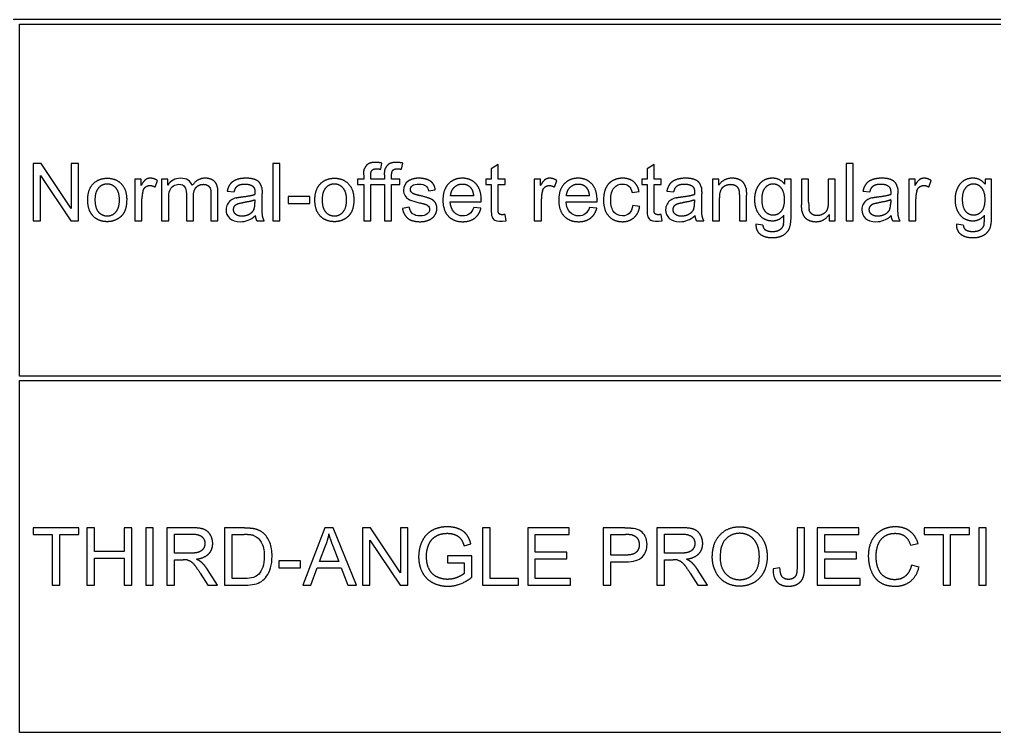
# Model space of a CAD drawing. Header units: millimetres. Extents: x -205 to 205, y -139 to 139.
# Drawn here: x 66.8 to 127.6, y -111 to -66.5 of the extents above; entities that cross this region are included whole.
import ezdxf

# ---------------------------------------------------------------- set-up
doc = ezdxf.new("R2010")
doc.units = ezdxf.units.MM
doc.layers.add('visible', color=7, linetype='Continuous', lineweight=30)

msp = doc.modelspace()

# ---------------------------------------------------------------- linework, layer by layer
at = {"layer": 'visible'}
for p, q in [((200, -66.527), (-0.14, -66.527)), ((66.807, -88.749), (66.807, -66.807)), ((66.807, -66.807), (200, -66.807)), ((67.667, -75.493), (67.667, -79.072)), ((68.153, -75.493), (67.667, -75.493)), ((70.032, -78.303), (68.153, -75.493)), ((70.032, -75.493), (70.032, -78.303)), ((70.486, -75.493), (70.032, -75.493)), ((70.486, -79.072), (70.486, -75.493)), ((82.608, -75.493), (82.608, -79.072)), ((83.048, -75.493), (82.608, -75.493)), ((83.048, -79.072), (83.048, -75.493)), ((89.341, -75.859), (89.407, -75.476)), ((90.64, -75.859), (90.706, -75.476)), ((96.661, -75.573), (96.224, -75.837)), ((96.224, -75.837), (96.224, -76.479)), ((96.661, -76.479), (96.661, -75.573)), ((106.385, -75.573), (105.948, -75.837)), ((105.948, -75.837), (105.948, -76.479)), ((106.385, -76.479), (106.385, -75.573)), ((118.37, -75.493), (118.37, -79.072)), ((118.809, -75.493), (118.37, -75.493)), ((118.809, -79.072), (118.809, -75.493)), ((68.121, -76.259), (70.001, -79.072)), ((68.121, -79.072), (68.121, -76.259)), ((74.002, -76.479), (74.002, -79.072)), ((74.398, -76.479), (74.002, -76.479)), ((74.398, -76.872), (74.398, -76.479)), ((75.259, -76.97), (75.411, -76.562)), ((75.672, -76.479), (75.672, -79.072)), ((76.065, -76.479), (75.672, -76.479)), ((76.065, -76.843), (76.065, -76.479)), ((88.279, -76.479), (87.891, -76.479)), ((87.891, -76.479), (87.891, -76.821)), ((88.279, -76.203), (88.279, -76.479)), ((88.716, -76.479), (88.716, -76.24)), ((89.578, -76.479), (88.716, -76.479)), ((89.578, -76.203), (89.578, -76.479)), ((90.015, -76.479), (90.015, -76.24)), ((90.521, -76.479), (90.015, -76.479)), ((90.521, -76.821), (90.521, -76.479)), ((95.902, -76.479), (95.902, -76.821)), ((96.224, -76.479), (95.902, -76.479)), ((97.103, -76.479), (96.661, -76.479)), ((97.103, -76.821), (97.103, -76.479)), ((98.917, -76.479), (98.917, -79.072)), ((99.312, -76.479), (98.917, -76.479)), ((99.312, -76.872), (99.312, -76.479)), ((100.174, -76.97), (100.325, -76.562)), ((105.626, -76.479), (105.626, -76.821)), ((105.948, -76.479), (105.626, -76.479)), ((106.827, -76.479), (106.385, -76.479)), ((106.827, -76.821), (106.827, -76.479)), ((110.037, -76.479), (110.037, -79.072)), ((110.433, -76.479), (110.037, -76.479)), ((110.433, -76.848), (110.433, -76.479)), ((114.529, -76.479), (114.529, -76.791)), ((114.935, -76.479), (114.529, -76.479)), ((114.935, -78.72), (114.935, -76.479)), ((115.589, -76.479), (115.589, -78.085)), ((116.028, -76.479), (115.589, -76.479)), ((116.028, -77.917), (116.028, -76.479)), ((117.252, -76.479), (117.252, -77.868)), ((117.691, -76.479), (117.252, -76.479)), ((117.691, -79.072), (117.691, -76.479)), ((122.266, -76.479), (122.266, -79.072)), ((122.662, -76.479), (122.266, -76.479)), ((122.662, -76.872), (122.662, -76.479)), ((123.524, -76.97), (123.675, -76.562)), ((127.037, -76.479), (127.037, -76.791)), ((127.442, -76.479), (127.037, -76.479)), ((127.442, -78.72), (127.442, -76.479)), ((79.764, -77.219), (80.194, -77.277)), ((87.891, -76.821), (88.279, -76.821)), ((88.279, -76.821), (88.279, -79.072)), ((88.716, -79.072), (88.716, -76.821)), ((88.716, -76.821), (89.578, -76.821)), ((89.578, -76.821), (89.578, -79.072)), ((90.015, -79.072), (90.015, -76.821)), ((90.015, -76.821), (90.521, -76.821)), ((92.313, -77.206), (92.742, -77.148)), ((95.902, -76.821), (96.224, -76.821)), ((96.224, -76.821), (96.224, -78.312)), ((96.661, -76.821), (97.103, -76.821)), ((96.661, -78.337), (96.661, -76.821)), ((105.626, -76.821), (105.948, -76.821)), ((105.948, -76.821), (105.948, -78.312)), ((106.385, -76.821), (106.827, -76.821)), ((106.385, -78.337), (106.385, -76.821)), ((107.183, -77.219), (107.613, -77.277)), ((119.417, -77.219), (119.847, -77.277)), ((74.442, -79.072), (74.442, -77.714)), ((76.111, -79.072), (76.111, -77.727)), ((77.213, -77.387), (77.213, -79.072)), ((77.652, -79.072), (77.652, -77.565)), ((78.748, -77.438), (78.748, -79.072)), ((79.185, -79.072), (79.185, -77.292)), ((81.492, -77.77), (81.492, -77.932)), ((81.937, -77.985), (81.937, -77.399)), ((83.558, -77.556), (83.558, -77.998)), ((84.908, -77.556), (83.558, -77.556)), ((84.908, -77.998), (84.908, -77.556)), ((95.142, -77.526), (93.694, -77.526)), ((99.356, -79.072), (99.356, -77.714)), ((102.366, -77.526), (100.919, -77.526)), ((105.023, -77.307), (105.45, -77.241)), ((108.912, -77.77), (108.912, -77.932)), ((109.356, -77.985), (109.356, -77.399)), ((110.477, -79.072), (110.477, -77.656)), ((111.705, -77.495), (111.705, -79.072)), ((112.144, -79.072), (112.144, -77.477)), ((121.146, -77.77), (121.146, -77.932)), ((121.59, -77.985), (121.59, -77.399)), ((122.706, -79.072), (122.706, -77.714)), ((83.558, -77.998), (84.908, -77.998)), ((91.121, -78.229), (90.687, -78.298)), ((93.67, -77.888), (95.604, -77.888)), ((95.591, -78.293), (95.137, -78.237)), ((100.894, -77.888), (102.828, -77.888)), ((102.816, -78.293), (102.361, -78.237)), ((105.491, -78.178), (105.059, -78.122)), ((97.166, -79.067), (97.103, -78.679)), ((106.89, -79.067), (106.827, -78.679)), ((117.298, -78.691), (117.298, -79.072)), ((67.667, -79.072), (68.121, -79.072)), ((70.001, -79.072), (70.486, -79.072)), ((74.002, -79.072), (74.442, -79.072)), ((75.672, -79.072), (76.111, -79.072)), ((77.213, -79.072), (77.652, -79.072)), ((78.748, -79.072), (79.185, -79.072)), ((81.617, -79.072), (82.076, -79.072)), ((82.608, -79.072), (83.048, -79.072)), ((88.279, -79.072), (88.716, -79.072)), ((89.578, -79.072), (90.015, -79.072)), ((98.917, -79.072), (99.356, -79.072)), ((109.036, -79.072), (109.495, -79.072)), ((110.037, -79.072), (110.477, -79.072)), ((111.705, -79.072), (112.144, -79.072)), ((113.165, -79.35), (112.737, -79.287)), ((117.298, -79.072), (117.691, -79.072)), ((118.37, -79.072), (118.809, -79.072)), ((121.27, -79.072), (121.729, -79.072)), ((122.266, -79.072), (122.706, -79.072)), ((125.672, -79.35), (125.245, -79.287)), ((200, -88.749), (66.807, -88.749)), ((66.807, -110.971), (66.807, -89.029)), ((66.807, -89.029), (200, -89.029)), ((67.667, -98.212), (67.667, -98.634)), ((70.504, -98.212), (67.667, -98.212)), ((70.504, -98.634), (70.504, -98.212)), ((71.004, -98.212), (71.004, -101.791)), ((71.478, -98.212), (71.004, -98.212)), ((71.478, -99.681), (71.478, -98.212)), ((73.338, -98.212), (73.338, -99.681)), ((73.812, -98.212), (73.338, -98.212)), ((73.812, -101.791), (73.812, -98.212)), ((74.681, -98.212), (74.681, -101.791)), ((75.154, -98.212), (74.681, -98.212)), ((75.154, -101.791), (75.154, -98.212)), ((75.997, -98.212), (75.997, -101.791)), ((77.584, -98.212), (75.997, -98.212)), ((79.6, -98.212), (79.6, -101.791)), ((80.833, -98.212), (79.6, -98.212)), ((85.858, -98.212), (84.483, -101.791)), ((86.368, -98.212), (85.858, -98.212)), ((87.833, -101.791), (86.368, -98.212)), ((88.206, -98.212), (88.206, -101.791)), ((88.692, -98.212), (88.206, -98.212)), ((90.572, -101.022), (88.692, -98.212)), ((90.572, -98.212), (90.572, -101.022)), ((91.026, -98.212), (90.572, -98.212)), ((91.026, -101.791), (91.026, -98.212)), ((95.692, -98.212), (95.692, -101.791)), ((96.165, -98.212), (95.692, -98.212)), ((96.165, -101.368), (96.165, -98.212)), ((98.502, -98.212), (98.502, -101.791)), ((101.09, -98.212), (98.502, -98.212)), ((101.09, -98.634), (101.09, -98.212)), ((103.216, -98.212), (103.216, -101.791)), ((104.566, -98.212), (103.216, -98.212)), ((106.558, -98.212), (106.558, -101.791)), ((108.145, -98.212), (106.558, -98.212)), ((115.303, -98.212), (115.303, -100.677)), ((115.777, -98.212), (115.303, -98.212)), ((115.777, -100.651), (115.777, -98.212)), ((116.561, -98.212), (116.561, -101.791)), ((119.149, -98.212), (116.561, -98.212)), ((119.149, -98.634), (119.149, -98.212)), ((123.228, -98.212), (123.228, -98.634)), ((126.065, -98.212), (123.228, -98.212)), ((126.065, -98.634), (126.065, -98.212)), ((126.632, -98.212), (126.632, -101.791)), ((127.105, -98.212), (126.632, -98.212)), ((127.105, -101.791), (127.105, -98.212)), ((67.667, -98.634), (68.846, -98.634)), ((68.846, -98.634), (68.846, -101.791)), ((69.319, -98.634), (70.504, -98.634)), ((69.319, -101.791), (69.319, -98.634)), ((76.47, -99.791), (76.47, -98.607)), ((76.47, -98.607), (77.603, -98.607)), ((80.074, -101.368), (80.074, -98.634)), ((80.074, -98.634), (80.826, -98.634)), ((88.66, -98.978), (90.54, -101.791)), ((88.66, -101.791), (88.66, -98.978)), ((98.975, -98.634), (101.09, -98.634)), ((98.975, -99.73), (98.975, -98.634)), ((103.69, -99.913), (103.69, -98.634)), ((103.69, -98.634), (104.605, -98.634)), ((107.032, -99.791), (107.032, -98.607)), ((107.032, -98.607), (108.165, -98.607)), ((117.034, -98.634), (119.149, -98.634)), ((117.034, -99.73), (117.034, -98.634)), ((123.228, -98.634), (124.407, -98.634)), ((124.407, -98.634), (124.407, -101.791)), ((124.881, -98.634), (126.065, -98.634)), ((124.881, -101.791), (124.881, -98.634)), ((73.338, -99.681), (71.478, -99.681)), ((85.516, -100.321), (85.909, -99.271)), ((86.356, -99.33), (86.729, -100.321)), ((94.532, -99.33), (94.959, -99.213)), ((100.955, -99.73), (98.975, -99.73)), ((100.955, -100.15), (100.955, -99.73)), ((119.014, -99.73), (117.034, -99.73)), ((119.014, -100.15), (119.014, -99.73)), ((122.386, -99.303), (122.852, -99.193)), ((71.478, -100.104), (73.338, -100.104)), ((71.478, -101.791), (71.478, -100.104)), ((73.338, -100.104), (73.338, -101.791)), ((77.488, -99.791), (76.47, -99.791)), ((76.47, -100.201), (77.02, -100.201)), ((76.47, -101.791), (76.47, -100.201)), ((82.984, -100.275), (82.984, -100.717)), ((84.334, -100.275), (82.984, -100.275)), ((84.334, -100.717), (84.334, -100.275)), ((86.729, -100.321), (85.516, -100.321)), ((95.013, -99.965), (93.497, -99.967)), ((93.497, -99.967), (93.497, -100.387)), ((95.013, -101.293), (95.013, -99.965)), ((98.975, -100.15), (100.955, -100.15)), ((98.975, -101.368), (98.975, -100.15)), ((104.615, -99.913), (103.69, -99.913)), ((103.69, -100.336), (104.608, -100.336)), ((103.69, -101.791), (103.69, -100.336)), ((108.05, -99.791), (107.032, -99.791)), ((107.032, -100.201), (107.581, -100.201)), ((107.032, -101.791), (107.032, -100.201)), ((117.034, -100.15), (119.014, -100.15)), ((117.034, -101.368), (117.034, -100.15)), ((79.151, -101.791), (78.528, -100.817)), ((82.984, -100.717), (84.334, -100.717)), ((84.986, -101.791), (85.379, -100.707)), ((85.379, -100.707), (86.876, -100.707)), ((86.876, -100.707), (87.293, -101.791)), ((93.497, -100.387), (94.549, -100.387)), ((94.549, -100.387), (94.549, -101.053)), ((109.713, -101.791), (109.09, -100.817)), ((114.236, -100.717), (113.809, -100.775)), ((122.913, -100.656), (122.44, -100.536)), ((78.082, -101.046), (78.555, -101.791)), ((80.838, -101.368), (80.074, -101.368)), ((97.928, -101.368), (96.165, -101.368)), ((97.928, -101.791), (97.928, -101.368)), ((101.173, -101.368), (98.975, -101.368)), ((101.173, -101.791), (101.173, -101.368)), ((108.643, -101.046), (109.117, -101.791)), ((119.232, -101.368), (117.034, -101.368)), ((119.232, -101.791), (119.232, -101.368)), ((68.846, -101.791), (69.319, -101.791)), ((71.004, -101.791), (71.478, -101.791)), ((73.338, -101.791), (73.812, -101.791)), ((74.681, -101.791), (75.154, -101.791)), ((75.997, -101.791), (76.47, -101.791)), ((78.555, -101.791), (79.151, -101.791)), ((79.6, -101.791), (80.892, -101.791)), ((84.483, -101.791), (84.986, -101.791)), ((87.293, -101.791), (87.833, -101.791)), ((88.206, -101.791), (88.66, -101.791)), ((90.54, -101.791), (91.026, -101.791)), ((95.692, -101.791), (97.928, -101.791)), ((98.502, -101.791), (101.173, -101.791)), ((103.216, -101.791), (103.69, -101.791)), ((106.558, -101.791), (107.032, -101.791)), ((109.117, -101.791), (109.713, -101.791)), ((116.561, -101.791), (119.232, -101.791)), ((124.407, -101.791), (124.881, -101.791)), ((126.632, -101.791), (127.105, -101.791)), ((200, -110.971), (66.807, -110.971))]:
    msp.add_line(p, q, dxfattribs=at)
for points in [[(88.279, -76.203), (88.279, -75.942), (88.326, -75.815)], [(89.578, -76.203), (89.578, -75.942), (89.625, -75.815)], [(74.515, -77.202), (74.442, -77.436), (74.442, -77.714)], [(81.915, -76.994), (81.937, -77.106), (81.937, -77.399)], [(95.142, -77.526), (95.113, -77.199), (94.976, -77.036)], [(99.429, -77.202), (99.356, -77.436), (99.356, -77.714)], [(102.366, -77.526), (102.337, -77.199), (102.2, -77.036)], [(109.334, -76.994), (109.356, -77.106), (109.356, -77.399)], [(112.12, -77.05), (112.144, -77.172), (112.144, -77.477)], [(121.568, -76.994), (121.59, -77.106), (121.59, -77.399)], [(122.779, -77.202), (122.706, -77.436), (122.706, -77.714)], [(80.318, -77.644), (80.447, -77.609), (80.709, -77.578)], [(80.709, -77.578), (81.241, -77.514), (81.492, -77.426)], [(81.492, -77.77), (81.253, -77.868), (80.775, -77.936)], [(91.238, -77.27), (91.292, -77.341), (91.407, -77.387)], [(91.407, -77.387), (91.473, -77.412), (91.795, -77.499)], [(107.737, -77.644), (107.867, -77.609), (108.128, -77.578)], [(108.128, -77.578), (108.66, -77.514), (108.912, -77.426)], [(108.912, -77.77), (108.673, -77.868), (108.194, -77.936)], [(119.971, -77.644), (120.101, -77.609), (120.362, -77.578)], [(120.362, -77.578), (120.894, -77.514), (121.146, -77.426)], [(121.146, -77.77), (120.906, -77.868), (120.428, -77.936)], [(81.422, -78.371), (81.492, -78.222), (81.492, -77.932)], [(92.259, -78.122), (92.169, -78.063), (91.81, -77.973)], [(108.841, -78.371), (108.912, -78.222), (108.912, -77.932)], [(115.616, -78.496), (115.589, -78.366), (115.589, -78.085)], [(116.028, -77.917), (116.028, -78.261), (116.055, -78.381)], [(121.075, -78.371), (121.146, -78.222), (121.146, -77.932)], [(81.617, -79.072), (81.549, -78.935), (81.529, -78.752)], [(109.036, -79.072), (108.968, -78.935), (108.948, -78.752)], [(114.456, -79.296), (114.49, -79.162), (114.488, -78.732)], [(121.27, -79.072), (121.202, -78.935), (121.182, -78.752)], [(126.964, -79.296), (126.998, -79.162), (126.995, -78.732)], [(113.165, -79.35), (113.192, -79.548), (113.314, -79.638)], [(125.672, -79.35), (125.699, -79.548), (125.821, -79.638)], [(80.833, -98.212), (81.251, -98.212), (81.47, -98.263)], [(81.47, -98.263), (81.778, -98.334), (81.995, -98.519)], [(104.566, -98.212), (104.923, -98.212), (105.111, -98.246)], [(81.439, -98.707), (81.248, -98.634), (80.826, -98.634)], [(86.102, -98.588), (86.033, -98.932), (85.909, -99.271)], [(86.356, -99.33), (86.185, -98.878), (86.102, -98.588)], [(105.047, -98.666), (104.927, -98.634), (104.605, -98.634)], [(77.283, -100.219), (77.203, -100.201), (77.02, -100.201)], [(77.85, -100.162), (78.038, -100.253), (78.135, -100.341)], [(107.845, -100.219), (107.764, -100.201), (107.581, -100.201)], [(108.411, -100.162), (108.599, -100.253), (108.697, -100.341)], [(78.135, -100.341), (78.343, -100.531), (78.528, -100.817)], [(108.697, -100.341), (108.904, -100.531), (109.09, -100.817)]]:
    msp.add_open_spline(points, degree=2, dxfattribs=at)
for points, degree, knots in [([(89.407, -75.476), (89.183, -75.432), (88.997, -75.432), (88.709, -75.432), (88.549, -75.538), (88.389, -75.644), (88.326, -75.815)], 2, [0, 0, 0, 1, 1, 2.552632, 2.552632, 4.105263, 4.105263, 4.105263]), ([(88.716, -76.24), (88.716, -76.005), (88.799, -75.92), (88.882, -75.834), (89.083, -75.834), (89.205, -75.834), (89.341, -75.859)], 2, [0, 0, 0, 1, 1, 2, 2, 2.609756, 2.609756, 2.609756]), ([(90.706, -75.476), (90.482, -75.432), (90.296, -75.432), (90.008, -75.432), (89.848, -75.538), (89.688, -75.644), (89.625, -75.815)], 2, [0, 0, 0, 1, 1, 2.552632, 2.552632, 4.105263, 4.105263, 4.105263]), ([(90.015, -76.24), (90.015, -76.005), (90.098, -75.92), (90.181, -75.834), (90.382, -75.834), (90.504, -75.834), (90.64, -75.859)], 2, [0, 0, 0, 1, 1, 2, 2, 2.609756, 2.609756, 2.609756]), ([(71.463, -76.708), (71.063, -77.055), (71.063, -77.775), (71.063, -78.432), (71.398, -78.781), (71.734, -79.13), (72.278, -79.13), (72.618, -79.13), (72.905, -78.972), (73.192, -78.813), (73.342, -78.526), (73.492, -78.239), (73.492, -77.739), (73.492, -77.121), (73.153, -76.771), (72.813, -76.42), (72.278, -76.42), (71.798, -76.42), (71.463, -76.708)], 2, [0, 0, 0, 1, 1, 1.911864, 1.911864, 2.823729, 2.823729, 3.392111, 3.392111, 3.960493, 3.960493, 4.528874, 4.528874, 5.230341, 5.230341, 5.931807, 5.931807, 6.562807, 6.562807, 6.562807]), ([(75.411, -76.562), (75.181, -76.42), (74.959, -76.42), (74.805, -76.42), (74.677, -76.508), (74.549, -76.596), (74.398, -76.872)], 2, [0, 0, 0, 1, 1, 1.692308, 1.692308, 2.384615, 2.384615, 2.384615]), ([(77.584, -76.874), (77.483, -76.591), (77.235, -76.418), (76.851, -76.42), (76.679, -76.42), (76.525, -76.459), (76.39, -76.536), (76.255, -76.614), (76.146, -76.716), (76.065, -76.843)], 3, [0, 0, 0, 0, 2, 2, 2, 2.898305, 2.898305, 2.898305, 3.79661, 3.79661, 3.79661, 3.79661]), ([(79.185, -77.292), (79.185, -76.848), (78.978, -76.634), (78.77, -76.42), (78.384, -76.42), (77.891, -76.42), (77.584, -76.874)], 2, [0, 0, 0, 1, 1, 2, 2, 3.278481, 3.278481, 3.278481]), ([(81.915, -76.994), (81.876, -76.813), (81.778, -76.695), (81.68, -76.577), (81.473, -76.498), (81.265, -76.42), (80.933, -76.42), (80.599, -76.42), (80.345, -76.512), (80.091, -76.603), (79.957, -76.773), (79.822, -76.943), (79.764, -77.219)], 2, [0, 0, 0, 1, 1, 2, 2, 3, 3, 4.007353, 4.007353, 5.014706, 5.014706, 6.022059, 6.022059, 6.022059]), ([(85.631, -76.708), (85.23, -77.055), (85.23, -77.775), (85.23, -78.432), (85.566, -78.781), (85.902, -79.13), (86.446, -79.13), (86.785, -79.13), (87.072, -78.972), (87.359, -78.813), (87.509, -78.526), (87.659, -78.239), (87.659, -77.739), (87.659, -77.121), (87.32, -76.771), (86.981, -76.42), (86.446, -76.42), (85.965, -76.42), (85.631, -76.708)], 2, [0, 0, 0, 1, 1, 1.911864, 1.911864, 2.823729, 2.823729, 3.392111, 3.392111, 3.960493, 3.960493, 4.528874, 4.528874, 5.230341, 5.230341, 5.931807, 5.931807, 6.562807, 6.562807, 6.562807]), ([(91.055, -76.601), (90.875, -76.729), (90.758, -76.939), (90.76, -77.167), (90.76, -77.294), (90.792, -77.41), (90.856, -77.515), (90.921, -77.62), (91.015, -77.703), (91.14, -77.762), (91.264, -77.821), (91.487, -77.892), (91.81, -77.973)], 3, [0, 0, 0, 0, 2, 2, 2, 3.098592, 3.098592, 3.098592, 4.197183, 4.197183, 4.197183, 5.295775, 5.295775, 5.295775, 5.295775]), ([(92.742, -77.148), (92.701, -76.896), (92.591, -76.746), (92.481, -76.596), (92.25, -76.508), (92.02, -76.42), (91.715, -76.42), (91.512, -76.42), (91.335, -76.473), (91.158, -76.525), (91.055, -76.601)], 2, [0, 0, 0, 1, 1, 2, 2, 3, 3, 3.664, 3.664, 4.328, 4.328, 4.328]), ([(95.604, -77.888), (95.606, -77.81), (95.606, -77.77), (95.606, -77.128), (95.277, -76.774), (94.947, -76.42), (94.427, -76.42), (93.89, -76.42), (93.553, -76.782), (93.216, -77.143), (93.216, -77.797), (93.216, -78.43), (93.549, -78.78), (93.882, -79.13), (94.451, -79.13), (94.903, -79.13), (95.194, -78.911), (95.484, -78.691), (95.591, -78.293)], 2, [0, 0, 0, 1, 1, 17.4375, 17.4375, 33.875, 33.875, 50.8527, 50.8527, 67.830399, 67.830399, 84.237952, 84.237952, 100.645505, 100.645505, 113.672961, 113.672961, 126.700417, 126.700417, 126.700417]), ([(100.325, -76.562), (100.096, -76.42), (99.874, -76.42), (99.72, -76.42), (99.592, -76.508), (99.464, -76.596), (99.312, -76.872)], 2, [0, 0, 0, 1, 1, 1.692308, 1.692308, 2.384615, 2.384615, 2.384615]), ([(102.828, -77.888), (102.83, -77.81), (102.83, -77.77), (102.83, -77.128), (102.501, -76.774), (102.171, -76.42), (101.651, -76.42), (101.114, -76.42), (100.777, -76.782), (100.44, -77.143), (100.44, -77.797), (100.44, -78.43), (100.773, -78.78), (101.107, -79.13), (101.675, -79.13), (102.127, -79.13), (102.418, -78.911), (102.708, -78.691), (102.816, -78.293)], 2, [0, 0, 0, 1, 1, 17.4375, 17.4375, 33.875, 33.875, 50.8527, 50.8527, 67.830399, 67.830399, 84.237952, 84.237952, 100.645505, 100.645505, 113.672961, 113.672961, 126.700417, 126.700417, 126.700417]), ([(105.45, -77.241), (105.374, -76.848), (105.106, -76.634), (104.837, -76.42), (104.415, -76.42), (104.08, -76.42), (103.796, -76.578), (103.511, -76.735), (103.372, -77.05), (103.233, -77.365), (103.233, -77.785), (103.233, -78.435), (103.557, -78.782), (103.88, -79.13), (104.412, -79.13), (104.837, -79.13), (105.129, -78.878), (105.421, -78.625), (105.491, -78.178)], 2, [0, 0, 0, 1, 1, 2, 2, 2.791908, 2.791908, 3.583815, 3.583815, 4.375723, 4.375723, 5.600417, 5.600417, 6.825111, 6.825111, 7.802619, 7.802619, 8.780127, 8.780127, 8.780127]), ([(109.334, -76.994), (109.295, -76.813), (109.197, -76.695), (109.1, -76.577), (108.892, -76.498), (108.685, -76.42), (108.353, -76.42), (108.018, -76.42), (107.764, -76.512), (107.51, -76.603), (107.376, -76.773), (107.242, -76.943), (107.183, -77.219)], 2, [0, 0, 0, 1, 1, 2, 2, 3, 3, 4.007353, 4.007353, 5.014706, 5.014706, 6.022059, 6.022059, 6.022059]), ([(112.12, -77.05), (112.081, -76.862), (111.983, -76.726), (111.885, -76.589), (111.689, -76.505), (111.492, -76.42), (111.258, -76.42), (110.718, -76.42), (110.433, -76.848)], 2, [0, 0, 0, 1, 1, 2, 2, 3, 3, 5.302083, 5.302083, 5.302083]), ([(114.529, -76.791), (114.232, -76.42), (113.773, -76.42), (113.428, -76.42), (113.173, -76.591), (112.918, -76.762), (112.784, -77.076), (112.65, -77.39), (112.65, -77.761), (112.65, -78.3), (112.943, -78.686), (113.236, -79.072), (113.77, -79.072), (114.2, -79.072), (114.488, -78.732)], 2, [0, 0, 0, 1, 1, 1.75, 1.75, 2.5, 2.5, 3.25, 3.25, 4.340461, 4.340461, 5.430921, 5.430921, 6.307273, 6.307273, 6.307273]), ([(121.568, -76.994), (121.529, -76.813), (121.431, -76.695), (121.334, -76.577), (121.126, -76.498), (120.919, -76.42), (120.587, -76.42), (120.252, -76.42), (119.998, -76.512), (119.744, -76.603), (119.61, -76.773), (119.476, -76.943), (119.417, -77.219)], 2, [0, 0, 0, 1, 1, 2, 2, 3, 3, 4.007353, 4.007353, 5.014706, 5.014706, 6.022059, 6.022059, 6.022059]), ([(123.675, -76.562), (123.445, -76.42), (123.223, -76.42), (123.069, -76.42), (122.941, -76.508), (122.813, -76.596), (122.662, -76.872)], 2, [0, 0, 0, 1, 1, 1.692308, 1.692308, 2.384615, 2.384615, 2.384615]), ([(127.037, -76.791), (126.739, -76.42), (126.28, -76.42), (125.936, -76.42), (125.681, -76.591), (125.425, -76.762), (125.291, -77.076), (125.157, -77.39), (125.157, -77.761), (125.157, -78.3), (125.45, -78.686), (125.743, -79.072), (126.278, -79.072), (126.707, -79.072), (126.995, -78.732)], 2, [0, 0, 0, 1, 1, 1.75, 1.75, 2.5, 2.5, 3.25, 3.25, 4.340461, 4.340461, 5.430921, 5.430921, 6.307273, 6.307273, 6.307273]), ([(71.514, -77.775), (71.514, -77.277), (71.732, -77.031), (71.949, -76.784), (72.278, -76.784), (72.603, -76.784), (72.822, -77.032), (73.04, -77.28), (73.04, -77.761), (73.04, -78.271), (72.823, -78.52), (72.606, -78.769), (72.278, -78.769), (71.949, -78.769), (71.732, -78.521), (71.514, -78.273), (71.514, -77.775)], 2, [0, 0, 0, 1, 1, 2, 2, 2.985185, 2.985185, 3.97037, 3.97037, 5.015567, 5.015567, 6.060763, 6.060763, 7.11376, 7.11376, 8.166756, 8.166756, 8.166756]), ([(74.515, -77.202), (74.564, -77.048), (74.678, -76.961), (74.793, -76.874), (74.937, -76.874), (75.098, -76.874), (75.259, -76.97)], 2, [0, 0, 0, 1, 1, 2, 2, 3.118644, 3.118644, 3.118644]), ([(76.111, -77.727), (76.111, -77.491), (76.135, -77.31), (76.182, -77.185), (76.229, -77.059), (76.306, -76.964), (76.411, -76.899), (76.516, -76.834), (76.63, -76.801), (76.754, -76.801), (77.082, -76.801), (77.21, -76.997), (77.213, -77.387)], 3, [0, 0, 0, 0, 1, 1, 1, 2, 2, 2, 3, 3, 3, 5.631579, 5.631579, 5.631579, 5.631579]), ([(77.652, -77.565), (77.652, -77.165), (77.833, -76.983), (78.013, -76.801), (78.287, -76.801), (78.438, -76.801), (78.55, -76.872), (78.663, -76.943), (78.705, -77.059), (78.748, -77.175), (78.748, -77.438)], 2, [0, 0, 0, 1, 1, 2, 2, 2.553571, 2.553571, 3.107143, 3.107143, 3.660714, 3.660714, 3.660714]), ([(80.194, -77.277), (80.264, -77.001), (80.412, -76.893), (80.56, -76.784), (80.87, -76.784), (81.202, -76.784), (81.37, -76.933)], 2, [0, 0, 0, 1, 1, 2, 2, 3.070866, 3.070866, 3.070866]), ([(81.37, -76.933), (81.495, -77.043), (81.495, -77.311), (81.495, -77.336), (81.492, -77.426)], 2, [0, 0, 0, 1, 1, 1.090909, 1.090909, 1.090909]), ([(85.682, -77.775), (85.682, -77.277), (85.899, -77.031), (86.116, -76.784), (86.446, -76.784), (86.771, -76.784), (86.989, -77.032), (87.208, -77.28), (87.208, -77.761), (87.208, -78.271), (86.99, -78.52), (86.773, -78.769), (86.446, -78.769), (86.116, -78.769), (85.899, -78.521), (85.682, -78.273), (85.682, -77.775)], 2, [0, 0, 0, 1, 1, 2, 2, 2.985185, 2.985185, 3.97037, 3.97037, 5.015567, 5.015567, 6.060763, 6.060763, 7.11376, 7.11376, 8.166756, 8.166756, 8.166756]), ([(91.238, -77.27), (91.203, -77.224), (91.185, -77.173), (91.185, -77.116), (91.185, -77.027), (91.228, -76.949), (91.314, -76.882), (91.4, -76.815), (91.544, -76.782), (91.746, -76.782), (92.089, -76.779), (92.273, -76.942), (92.313, -77.206)], 3, [0, 0, 0, 0, 1, 1, 1, 2.571429, 2.571429, 2.571429, 4.142857, 4.142857, 4.142857, 6.804147, 6.804147, 6.804147, 6.804147]), ([(93.694, -77.526), (93.716, -77.187), (93.923, -76.984), (94.129, -76.782), (94.432, -76.782), (94.766, -76.782), (94.976, -77.036)], 2, [0, 0, 0, 1, 1, 2, 2, 3.104839, 3.104839, 3.104839]), ([(99.429, -77.202), (99.478, -77.048), (99.593, -76.961), (99.708, -76.874), (99.852, -76.874), (100.013, -76.874), (100.174, -76.97)], 2, [0, 0, 0, 1, 1, 2, 2, 3.118644, 3.118644, 3.118644]), ([(100.919, -77.526), (100.941, -77.187), (101.147, -76.984), (101.353, -76.782), (101.656, -76.782), (101.99, -76.782), (102.2, -77.036)], 2, [0, 0, 0, 1, 1, 2, 2, 3.104839, 3.104839, 3.104839]), ([(105.059, -78.122), (105.028, -78.342), (104.955, -78.505), (104.84, -78.61), (104.724, -78.716), (104.58, -78.769), (104.407, -78.769), (104.193, -78.769), (104.018, -78.69), (103.885, -78.532), (103.751, -78.374), (103.685, -78.121), (103.685, -77.773), (103.685, -77.429), (103.754, -77.178), (103.892, -77.02), (104.031, -76.861), (104.21, -76.782), (104.432, -76.782), (104.722, -76.781), (104.944, -76.959), (105.023, -77.307)], 3, [0, 0, 0, 0, 1, 1, 1, 2, 2, 2, 3.245283, 3.245283, 3.245283, 4.490566, 4.490566, 4.490566, 5.718392, 5.718392, 5.718392, 6.946218, 6.946218, 6.946218, 8.571281, 8.571281, 8.571281, 8.571281]), ([(107.613, -77.277), (107.684, -77.001), (107.831, -76.893), (107.979, -76.784), (108.289, -76.784), (108.621, -76.784), (108.79, -76.933)], 2, [0, 0, 0, 1, 1, 2, 2, 3.070866, 3.070866, 3.070866]), ([(108.79, -76.933), (108.914, -77.043), (108.914, -77.311), (108.914, -77.336), (108.912, -77.426)], 2, [0, 0, 0, 1, 1, 1.090909, 1.090909, 1.090909]), ([(110.477, -77.656), (110.477, -77.158), (110.681, -76.979), (110.884, -76.801), (111.165, -76.801), (111.341, -76.801), (111.472, -76.881), (111.602, -76.96), (111.653, -77.093), (111.705, -77.226), (111.705, -77.495)], 2, [0, 0, 0, 1, 1, 2, 2, 2.626087, 2.626087, 3.252174, 3.252174, 3.878261, 3.878261, 3.878261]), ([(113.101, -77.729), (113.101, -77.26), (113.306, -77.022), (113.511, -76.784), (113.804, -76.784), (114.102, -76.784), (114.313, -77.026), (114.525, -77.268), (114.525, -77.744), (114.525, -78.242), (114.319, -78.475), (114.114, -78.708), (113.812, -78.708), (113.507, -78.708), (113.304, -78.474), (113.101, -78.239), (113.101, -77.729)], 2, [0, 0, 0, 1, 1, 2, 2, 3.016667, 3.016667, 4.033333, 4.033333, 5.096923, 5.096923, 6.160513, 6.160513, 7.23268, 7.23268, 8.304847, 8.304847, 8.304847]), ([(119.847, -77.277), (119.918, -77.001), (120.065, -76.893), (120.213, -76.784), (120.523, -76.784), (120.855, -76.784), (121.024, -76.933)], 2, [0, 0, 0, 1, 1, 2, 2, 3.070866, 3.070866, 3.070866]), ([(121.024, -76.933), (121.148, -77.043), (121.148, -77.311), (121.148, -77.336), (121.146, -77.426)], 2, [0, 0, 0, 1, 1, 1.090909, 1.090909, 1.090909]), ([(122.779, -77.202), (122.828, -77.048), (122.943, -76.961), (123.057, -76.874), (123.201, -76.874), (123.362, -76.874), (123.524, -76.97)], 2, [0, 0, 0, 1, 1, 2, 2, 3.118644, 3.118644, 3.118644]), ([(125.609, -77.729), (125.609, -77.26), (125.814, -77.022), (126.019, -76.784), (126.312, -76.784), (126.61, -76.784), (126.821, -77.026), (127.032, -77.268), (127.032, -77.744), (127.032, -78.242), (126.827, -78.475), (126.622, -78.708), (126.319, -78.708), (126.014, -78.708), (125.811, -78.474), (125.609, -78.239), (125.609, -77.729)], 2, [0, 0, 0, 1, 1, 2, 2, 3.016667, 3.016667, 4.033333, 4.033333, 5.096923, 5.096923, 6.160513, 6.160513, 7.23268, 7.23268, 8.304847, 8.304847, 8.304847]), ([(80.318, -77.644), (80.086, -77.71), (79.888, -77.829), (79.775, -78.04), (79.717, -78.145), (79.688, -78.261), (79.688, -78.388), (79.688, -78.605), (79.765, -78.782), (79.918, -78.922), (80.071, -79.061), (80.29, -79.13), (80.574, -79.13), (80.747, -79.13), (80.908, -79.102), (81.059, -79.045), (81.21, -78.988), (81.366, -78.89), (81.529, -78.752)], 3, [0, 0, 0, 0, 2, 2, 2, 3, 3, 3, 4.705128, 4.705128, 4.705128, 6.410256, 6.410256, 6.410256, 7.443077, 7.443077, 7.443077, 8.475897, 8.475897, 8.475897, 8.475897]), ([(90.687, -78.298), (90.76, -78.71), (91.025, -78.92), (91.29, -79.13), (91.795, -79.13), (92.1, -79.13), (92.342, -79.024), (92.584, -78.918), (92.712, -78.724), (92.84, -78.53), (92.84, -78.31), (92.84, -78.085), (92.735, -77.934), (92.63, -77.783), (92.446, -77.703), (92.261, -77.624), (91.795, -77.499)], 2, [0, 0, 0, 1, 1, 2, 2, 2.603865, 2.603865, 3.207729, 3.207729, 3.811594, 3.811594, 4.428878, 4.428878, 5.046162, 5.046162, 5.663446, 5.663446, 5.663446]), ([(107.737, -77.644), (107.505, -77.71), (107.308, -77.829), (107.194, -78.04), (107.136, -78.145), (107.108, -78.261), (107.108, -78.388), (107.108, -78.605), (107.184, -78.782), (107.337, -78.922), (107.49, -79.061), (107.709, -79.13), (107.994, -79.13), (108.166, -79.13), (108.328, -79.102), (108.478, -79.045), (108.629, -78.988), (108.786, -78.89), (108.948, -78.752)], 3, [0, 0, 0, 0, 2, 2, 2, 3, 3, 3, 4.705128, 4.705128, 4.705128, 6.410256, 6.410256, 6.410256, 7.443077, 7.443077, 7.443077, 8.475897, 8.475897, 8.475897, 8.475897]), ([(119.971, -77.644), (119.739, -77.71), (119.542, -77.829), (119.428, -78.04), (119.37, -78.145), (119.341, -78.261), (119.341, -78.388), (119.341, -78.605), (119.418, -78.782), (119.571, -78.922), (119.724, -79.061), (119.943, -79.13), (120.228, -79.13), (120.4, -79.13), (120.562, -79.102), (120.712, -79.045), (120.863, -78.988), (121.02, -78.89), (121.182, -78.752)], 3, [0, 0, 0, 0, 2, 2, 2, 3, 3, 3, 4.705128, 4.705128, 4.705128, 6.410256, 6.410256, 6.410256, 7.443077, 7.443077, 7.443077, 8.475897, 8.475897, 8.475897, 8.475897]), ([(81.422, -78.371), (81.329, -78.564), (81.131, -78.675), (80.933, -78.786), (80.679, -78.786), (80.423, -78.786), (80.29, -78.669), (80.157, -78.552), (80.157, -78.376), (80.157, -78.261), (80.218, -78.167), (80.279, -78.073), (80.391, -78.024), (80.504, -77.976), (80.775, -77.936)], 2, [0, 0, 0, 1, 1, 2, 2, 3.009615, 3.009615, 4.019231, 4.019231, 4.678285, 4.678285, 5.33734, 5.33734, 5.996394, 5.996394, 5.996394]), ([(82.076, -79.072), (81.993, -78.923), (81.965, -78.76), (81.937, -78.598), (81.937, -77.985)], 2, [0, 0, 0, 1, 1, 2, 2, 2]), ([(92.259, -78.122), (92.345, -78.179), (92.388, -78.257), (92.388, -78.356), (92.388, -78.467), (92.34, -78.564), (92.242, -78.646), (92.144, -78.728), (91.994, -78.769), (91.793, -78.769), (91.392, -78.771), (91.17, -78.576), (91.121, -78.229)], 3, [0, 0, 0, 0, 1, 1, 1, 2.114754, 2.114754, 2.114754, 3.229508, 3.229508, 3.229508, 5.441036, 5.441036, 5.441036, 5.441036]), ([(95.137, -78.237), (95.004, -78.61), (94.776, -78.766), (94.454, -78.769), (94.237, -78.769), (94.057, -78.693), (93.912, -78.542), (93.767, -78.391), (93.686, -78.172), (93.67, -77.888)], 3, [0, 0, 0, 0, 2, 2, 2, 3.343434, 3.343434, 3.343434, 4.686869, 4.686869, 4.686869, 4.686869]), ([(96.224, -78.312), (96.224, -78.576), (96.242, -78.749), (96.278, -78.831), (96.313, -78.913), (96.375, -78.98), (96.463, -79.03), (96.604, -79.109), (96.84, -79.135), (97.166, -79.067)], 3, [0, 0, 0, 0, 1, 1, 1, 2, 2, 2, 3.612245, 3.612245, 3.612245, 3.612245]), ([(97.103, -78.679), (96.983, -78.696), (96.91, -78.696), (96.812, -78.696), (96.76, -78.664), (96.707, -78.632), (96.684, -78.579), (96.661, -78.525), (96.661, -78.337)], 2, [0, 0, 0, 1, 1, 2.333333, 2.333333, 3.666667, 3.666667, 5, 5, 5]), ([(102.361, -78.237), (102.228, -78.61), (102, -78.766), (101.678, -78.769), (101.461, -78.769), (101.281, -78.693), (101.136, -78.542), (100.991, -78.391), (100.91, -78.172), (100.894, -77.888)], 3, [0, 0, 0, 0, 2, 2, 2, 3.343434, 3.343434, 3.343434, 4.686869, 4.686869, 4.686869, 4.686869]), ([(105.948, -78.312), (105.948, -78.576), (105.966, -78.749), (106.002, -78.831), (106.037, -78.913), (106.099, -78.98), (106.187, -79.03), (106.329, -79.109), (106.565, -79.135), (106.89, -79.067)], 3, [0, 0, 0, 0, 1, 1, 1, 2, 2, 2, 3.612245, 3.612245, 3.612245, 3.612245]), ([(106.827, -78.679), (106.707, -78.696), (106.634, -78.696), (106.536, -78.696), (106.484, -78.664), (106.431, -78.632), (106.408, -78.579), (106.385, -78.525), (106.385, -78.337)], 2, [0, 0, 0, 1, 1, 2.333333, 2.333333, 3.666667, 3.666667, 5, 5, 5]), ([(108.841, -78.371), (108.748, -78.564), (108.55, -78.675), (108.353, -78.786), (108.099, -78.786), (107.842, -78.786), (107.709, -78.669), (107.576, -78.552), (107.576, -78.376), (107.576, -78.261), (107.637, -78.167), (107.698, -78.073), (107.811, -78.024), (107.923, -77.976), (108.194, -77.936)], 2, [0, 0, 0, 1, 1, 2, 2, 3.009615, 3.009615, 4.019231, 4.019231, 4.678285, 4.678285, 5.33734, 5.33734, 5.996394, 5.996394, 5.996394]), ([(109.495, -79.072), (109.412, -78.923), (109.384, -78.76), (109.356, -78.598), (109.356, -77.985)], 2, [0, 0, 0, 1, 1, 2, 2, 2]), ([(117.252, -77.868), (117.252, -78.2), (117.18, -78.375), (117.108, -78.549), (116.934, -78.651), (116.761, -78.752), (116.563, -78.752), (116.365, -78.752), (116.231, -78.653), (116.097, -78.554), (116.055, -78.381)], 2, [0, 0, 0, 1, 1, 2, 2, 3, 3, 4, 4, 5, 5, 5]), ([(121.075, -78.371), (120.982, -78.564), (120.784, -78.675), (120.587, -78.786), (120.333, -78.786), (120.076, -78.786), (119.943, -78.669), (119.81, -78.552), (119.81, -78.376), (119.81, -78.261), (119.871, -78.167), (119.932, -78.073), (120.045, -78.024), (120.157, -77.976), (120.428, -77.936)], 2, [0, 0, 0, 1, 1, 2, 2, 3.009615, 3.009615, 4.019231, 4.019231, 4.678285, 4.678285, 5.33734, 5.33734, 5.996394, 5.996394, 5.996394]), ([(121.729, -79.072), (121.646, -78.923), (121.618, -78.76), (121.59, -78.598), (121.59, -77.985)], 2, [0, 0, 0, 1, 1, 2, 2, 2]), ([(112.737, -79.287), (112.728, -79.706), (113.013, -79.915), (113.299, -80.124), (113.763, -80.124), (114.153, -80.124), (114.421, -79.977), (114.688, -79.831), (114.811, -79.578), (114.935, -79.326), (114.935, -78.72)], 2, [0, 0, 0, 1, 1, 2, 2, 2.842105, 2.842105, 3.684211, 3.684211, 4.526316, 4.526316, 4.526316]), ([(115.616, -78.496), (115.655, -78.688), (115.751, -78.821), (115.848, -78.955), (116.047, -79.042), (116.246, -79.13), (116.475, -79.13), (116.995, -79.13), (117.298, -78.691)], 2, [0, 0, 0, 1, 1, 2, 2, 3, 3, 5.265957, 5.265957, 5.265957]), ([(125.245, -79.287), (125.235, -79.706), (125.521, -79.915), (125.806, -80.124), (126.27, -80.124), (126.661, -80.124), (126.928, -79.977), (127.195, -79.831), (127.319, -79.578), (127.442, -79.326), (127.442, -78.72)], 2, [0, 0, 0, 1, 1, 2, 2, 2.842105, 2.842105, 3.684211, 3.684211, 4.526316, 4.526316, 4.526316]), ([(114.456, -79.296), (114.398, -79.516), (114.232, -79.638), (114.066, -79.76), (113.76, -79.76), (113.477, -79.76), (113.314, -79.638)], 2, [0, 0, 0, 1, 1, 2, 2, 2.928, 2.928, 2.928]), ([(126.964, -79.296), (126.905, -79.516), (126.739, -79.638), (126.573, -79.76), (126.268, -79.76), (125.985, -79.76), (125.821, -79.638)], 2, [0, 0, 0, 1, 1, 2, 2, 2.928, 2.928, 2.928]), ([(77.85, -100.162), (78.365, -100.092), (78.611, -99.83), (78.858, -99.569), (78.858, -99.188), (78.858, -98.893), (78.709, -98.649), (78.56, -98.405), (78.311, -98.308), (78.062, -98.212), (77.584, -98.212)], 2, [0, 0, 0, 1, 1, 2, 2, 2.775641, 2.775641, 3.551282, 3.551282, 4.326923, 4.326923, 4.326923]), ([(94.959, -99.213), (94.866, -98.851), (94.688, -98.627), (94.51, -98.402), (94.196, -98.276), (93.882, -98.151), (93.494, -98.151), (92.96, -98.151), (92.549, -98.37), (92.139, -98.59), (91.921, -99.043), (91.702, -99.496), (91.702, -100.018), (91.702, -100.546), (91.922, -100.973), (92.142, -101.4), (92.573, -101.626), (93.004, -101.852), (93.531, -101.852), (94.313, -101.851), (95.013, -101.293)], 2, [0, 0, 0, 1, 1, 2, 2, 3, 3, 4.377358, 4.377358, 5.754717, 5.754717, 7.132075, 7.132075, 8.522306, 8.522306, 9.912537, 9.912537, 11.302768, 11.302768, 13.36237, 13.36237, 13.36237]), ([(104.608, -100.336), (105.114, -100.336), (105.464, -100.23), (105.657, -100.02), (105.851, -99.809), (105.948, -99.551), (105.948, -99.247), (105.948, -99.069), (105.912, -98.907), (105.839, -98.759), (105.693, -98.46), (105.464, -98.306), (105.111, -98.246)], 3, [0, 0, 0, 0, 1, 1, 1, 2, 2, 2, 2.582888, 2.582888, 2.582888, 3.748663, 3.748663, 3.748663, 3.748663]), ([(108.411, -100.162), (108.926, -100.092), (109.173, -99.83), (109.42, -99.569), (109.42, -99.188), (109.42, -98.893), (109.271, -98.649), (109.122, -98.405), (108.873, -98.308), (108.624, -98.212), (108.145, -98.212)], 2, [0, 0, 0, 1, 1, 2, 2, 2.775641, 2.775641, 3.551282, 3.551282, 4.326923, 4.326923, 4.326923]), ([(110.018, -100.048), (110.018, -100.519), (110.223, -100.941), (110.428, -101.364), (110.826, -101.608), (111.224, -101.852), (111.729, -101.852), (112.195, -101.852), (112.598, -101.631), (113.001, -101.41), (113.221, -100.98), (113.441, -100.551), (113.441, -100.006), (113.441, -99.469), (113.232, -99.045), (113.023, -98.622), (112.625, -98.385), (112.227, -98.148), (111.732, -98.148), (110.975, -98.148), (110.496, -98.652), (110.018, -99.156), (110.018, -100.048)], 2, [0, 0, 0, 1, 1, 2, 2, 3, 3, 3.922705, 3.922705, 4.845411, 4.845411, 5.768116, 5.768116, 6.678408, 6.678408, 7.5887, 7.5887, 8.498993, 8.498993, 9.889094, 9.889094, 11.279196, 11.279196, 11.279196]), ([(122.852, -99.193), (122.708, -98.698), (122.342, -98.424), (121.976, -98.151), (121.439, -98.151), (120.965, -98.151), (120.571, -98.367), (120.176, -98.583), (119.963, -98.999), (119.749, -99.415), (119.749, -99.974), (119.749, -100.487), (119.938, -100.934), (120.128, -101.381), (120.49, -101.616), (120.853, -101.852), (121.431, -101.852), (121.99, -101.852), (122.377, -101.545), (122.764, -101.239), (122.913, -100.656)], 2, [0, 0, 0, 1, 1, 2, 2, 2.881818, 2.881818, 3.763636, 3.763636, 4.645455, 4.645455, 5.454109, 5.454109, 6.262763, 6.262763, 7.071417, 7.071417, 7.852775, 7.852775, 8.634133, 8.634133, 8.634133]), ([(77.603, -98.607), (78.001, -98.607), (78.185, -98.771), (78.37, -98.934), (78.37, -99.188), (78.37, -99.362), (78.275, -99.509), (78.179, -99.657), (77.996, -99.724), (77.813, -99.791), (77.488, -99.791)], 2, [0, 0, 0, 1, 1, 2, 2, 2.682692, 2.682692, 3.365385, 3.365385, 4.048077, 4.048077, 4.048077]), ([(81.439, -98.707), (81.614, -98.776), (81.764, -98.91), (81.887, -99.111), (82.01, -99.312), (82.071, -99.6), (82.071, -99.974), (82.073, -100.515), (81.937, -100.892), (81.715, -101.117), (81.635, -101.197), (81.528, -101.259), (81.393, -101.302), (81.259, -101.346), (81.074, -101.368), (80.838, -101.368)], 3, [0, 0, 0, 0, 1, 1, 1, 2, 2, 2, 3.443478, 3.443478, 3.443478, 3.956018, 3.956018, 3.956018, 4.468557, 4.468557, 4.468557, 4.468557]), ([(80.892, -101.791), (81.324, -101.79), (81.658, -101.709), (81.894, -101.55), (82.127, -101.39), (82.34, -101.126), (82.464, -100.704), (82.528, -100.494), (82.559, -100.253), (82.559, -99.982), (82.559, -99.663), (82.512, -99.379), (82.419, -99.131), (82.325, -98.883), (82.184, -98.679), (81.995, -98.519)], 3, [0, 0, 0, 0, 2, 2, 2, 4, 4, 4, 5, 5, 5, 6.173653, 6.173653, 6.173653, 7.347305, 7.347305, 7.347305, 7.347305]), ([(92.327, -99.269), (92.408, -99.076), (92.553, -98.915), (92.698, -98.754), (92.935, -98.655), (93.172, -98.556), (93.497, -98.556), (93.768, -98.556), (93.99, -98.65), (94.212, -98.744), (94.332, -98.9), (94.451, -99.056), (94.532, -99.33)], 2, [0, 0, 0, 1, 1, 2, 2, 3, 3, 3.834586, 3.834586, 4.669173, 4.669173, 5.503759, 5.503759, 5.503759]), ([(105.047, -98.666), (105.233, -98.717), (105.346, -98.877), (105.46, -99.037), (105.46, -99.261), (105.46, -99.572), (105.267, -99.742), (105.074, -99.913), (104.615, -99.913)], 2, [0, 0, 0, 1, 1, 2, 2, 3.380435, 3.380435, 4.76087, 4.76087, 4.76087]), ([(108.165, -98.607), (108.563, -98.607), (108.747, -98.771), (108.931, -98.934), (108.931, -99.188), (108.931, -99.362), (108.836, -99.509), (108.741, -99.657), (108.558, -99.724), (108.375, -99.791), (108.05, -99.791)], 2, [0, 0, 0, 1, 1, 2, 2, 2.682692, 2.682692, 3.365385, 3.365385, 4.048077, 4.048077, 4.048077]), ([(110.506, -100.055), (110.506, -99.247), (110.869, -98.901), (111.231, -98.556), (111.734, -98.556), (112.088, -98.556), (112.372, -98.735), (112.657, -98.915), (112.805, -99.241), (112.952, -99.567), (112.952, -100.004), (112.952, -100.695), (112.607, -101.071), (112.261, -101.447), (111.727, -101.447), (111.202, -101.447), (110.854, -101.074), (110.506, -100.702), (110.506, -100.055)], 2, [0, 0, 0, 1, 1, 2, 2, 2.703883, 2.703883, 3.407767, 3.407767, 4.11165, 4.11165, 5.224494, 5.224494, 6.337338, 6.337338, 7.429856, 7.429856, 8.522374, 8.522374, 8.522374]), ([(122.44, -100.536), (122.342, -100.988), (122.066, -101.217), (121.79, -101.447), (121.392, -101.447), (121.065, -101.447), (120.784, -101.278), (120.504, -101.11), (120.371, -100.769), (120.237, -100.428), (120.237, -99.972), (120.237, -99.618), (120.35, -99.285), (120.462, -98.951), (120.739, -98.754), (121.016, -98.556), (121.429, -98.556), (121.788, -98.556), (122.025, -98.734), (122.261, -98.912), (122.386, -99.303)], 2, [0, 0, 0, 1, 1, 2, 2, 2.822086, 2.822086, 3.644172, 3.644172, 4.466258, 4.466258, 5.103704, 5.103704, 5.74115, 5.74115, 6.378597, 6.378597, 6.933062, 6.933062, 7.487527, 7.487527, 7.487527]), ([(94.549, -101.053), (94.398, -101.188), (94.105, -101.306), (93.812, -101.425), (93.504, -101.425), (93.15, -101.425), (92.835, -101.268), (92.52, -101.112), (92.355, -100.79), (92.191, -100.468), (92.191, -99.989), (92.191, -99.601), (92.327, -99.269)], 2, [0, 0, 0, 1, 1, 2, 2, 3.150794, 3.150794, 4.301587, 4.301587, 5.452381, 5.452381, 6.385933, 6.385933, 6.385933]), ([(77.283, -100.219), (77.393, -100.245), (77.499, -100.314), (77.606, -100.382), (77.74, -100.553), (77.874, -100.724), (78.082, -101.046)], 2, [0, 0, 0, 1, 1, 2, 2, 3, 3, 3]), ([(107.845, -100.219), (107.955, -100.245), (108.061, -100.314), (108.167, -100.382), (108.301, -100.553), (108.436, -100.724), (108.643, -101.046)], 2, [0, 0, 0, 1, 1, 2, 2, 3, 3, 3]), ([(113.809, -100.775), (113.799, -101.31), (114.05, -101.581), (114.3, -101.852), (114.771, -101.852), (115.089, -101.852), (115.324, -101.722), (115.56, -101.593), (115.668, -101.346), (115.777, -101.1), (115.777, -100.651)], 2, [0, 0, 0, 1, 1, 2, 2, 2.673575, 2.673575, 3.34715, 3.34715, 4.020725, 4.020725, 4.020725]), ([(115.303, -100.677), (115.303, -100.985), (115.255, -101.125), (115.206, -101.266), (115.076, -101.348), (114.947, -101.429), (114.769, -101.429), (114.527, -101.429), (114.39, -101.278), (114.254, -101.127), (114.236, -100.717)], 2, [0, 0, 0, 1, 1, 2, 2, 3, 3, 4.356164, 4.356164, 5.712329, 5.712329, 5.712329])]:
    msp.add_open_spline(points, degree=degree, knots=knots, dxfattribs=at)

doc.saveas('drawing.dxf')
